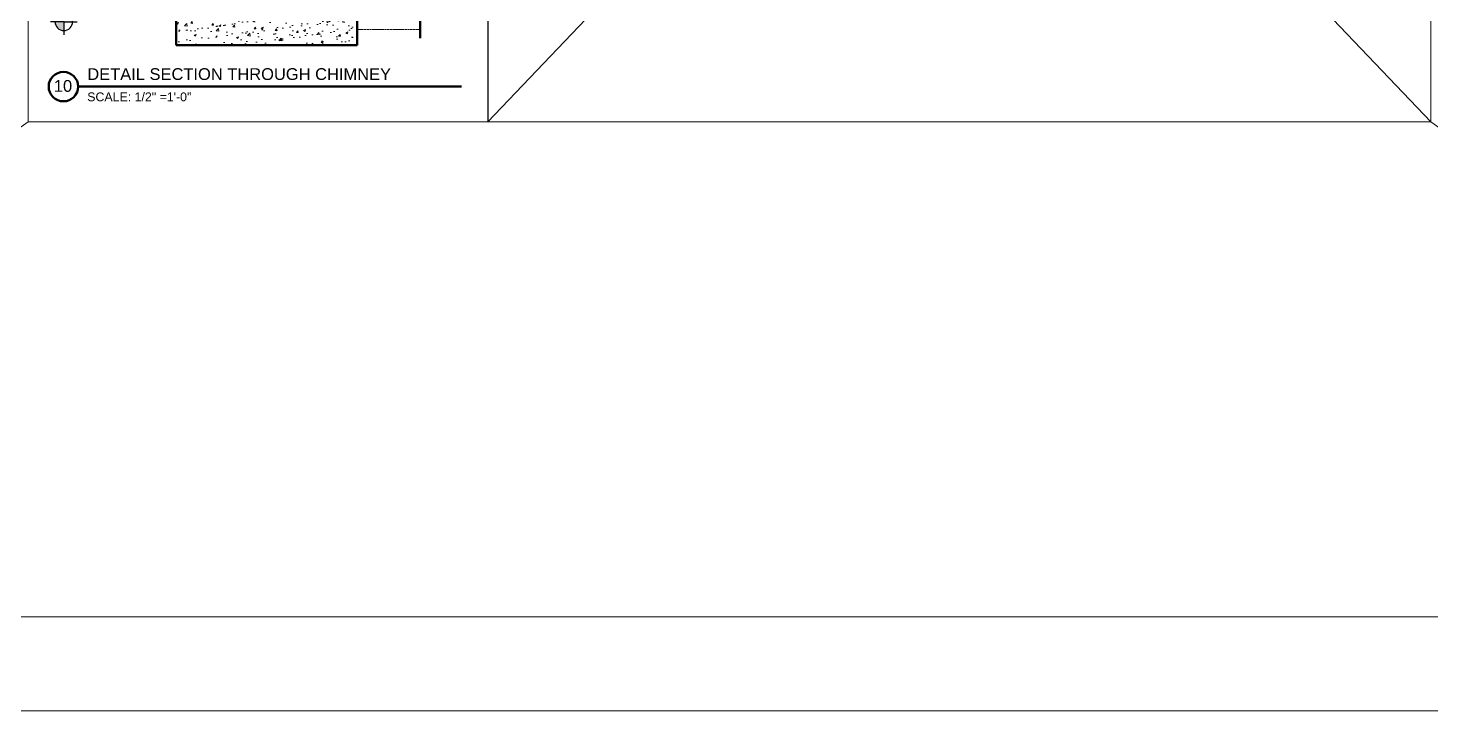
# Model space of a CAD drawing. Header units: inches. Extents: x -4969 to 16721, y 2489 to 24693.
# Drawn here: x 5932.5 to 6289.5, y 3065.9 to 3239.8 of the extents above; entities that cross this region are included whole.
import ezdxf

# ---------------------------------------------------------------- set-up
doc = ezdxf.new("R2010")
doc.units = ezdxf.units.IN
doc.header["$MEASUREMENT"] = 0
doc.linetypes.add('DASHED2', pattern=[0.375, 0.25, -0.125])
doc.layers.get('0').update_dxf_attribs({"lineweight": 5})
doc.layers.add('0-NPLT', color=1, linetype='Continuous', plot=False)
for name, color, linetype, lineweight in [('1', 1, 'Continuous', 9), ('2', 6, 'Continuous', 20), ('3', 3, 'Continuous', 30), ('5', 4, 'Continuous', 50), ('TB-11x17', 7, 'Continuous', 100)]:
    doc.layers.add(name, color=color, linetype=linetype, lineweight=lineweight)
doc.styles.get("Standard").update_dxf_attribs({"font": 'Arial.ttf'})

# ---------------------------------------------------------------- blocks, each defined once
blk = doc.blocks.new('Point')
at = {"lineweight": 0, "ltscale": 0.1}
h = blk.add_hatch(color=256, dxfattribs=at)
h.dxf.hatch_style = 1
h.paths.add_polyline_path([(-3.2903, 4.1654, 0.414214), (-3.3528, 4.1029), (-3.2903, 4.1029)])
h.paths.add_polyline_path([(-3.2903, 4.1029), (-3.2903, 4.0404, 0.414214), (-3.2278, 4.1029)])
at = {"layer": '3', "ltscale": 0.1}
for q in [(-3.2903, 4.1966), (-3.384, 4.1029), (-3.1965, 4.1029), (-3.2903, 4.0091)]:
    blk.add_line((-3.2903, 4.1029), q, dxfattribs=at)
blk.add_circle((-3.2903, 4.1029), 0.0625, dxfattribs=at)
blk = doc.blocks.new('BORDER 11X17')
at = {"layer": '0-NPLT', "lineweight": 9, "ltscale": 0.1}
blk.add_lwpolyline([(29864.74, -10461.77), (29048.74, -10461.77), (29048.74, -10989.77), (29864.74, -10989.77), (29864.74, -10461.77)], dxfattribs=at)
blk.add_lwpolyline([(29792.74, -10473.77), (29078.74, -10473.77), (29078.74, -10977.77), (29792.74, -10977.77)], close=True, dxfattribs=at)

msp = doc.modelspace()

# ---------------------------------------------------------------- hatches: boundary and pattern name
at = {"layer": '2', "ltscale": 0.25}
h = msp.add_hatch(dxfattribs=at)
h.set_pattern_fill('AR-CONC', color=256, scale=0.75, style=0)
h.set_pattern_definition([(50, (2653.5, -392.629), (5.3794514, -0.470641), [0.5625, -6.1875]), (355, (2653.5, -392.629), (-1.040635, 5.641441), [0.45, -4.95]), (100.4514, (2653.9483, -392.6683), (4.3388204, 5.1707966), [0.4780514, -5.258566]), (46.1842, (2653.5, -391.129), (8.004308, -1.241393), [0.84375, -9.28125]), (96.6356, (2654.167, -391.2326), (7.00997, 7.305884), [0.717077, -7.887847]), (351.1842, (2653.5, -391.129), (7.009965, 7.30589), [0.675, -7.425]), (21, (2654.25, -391.504), (4.476803, -3.0196417), [0.5625, -6.1875]), (326, (2654.25, -391.504), (1.824865, 5.4386253), [0.45, -4.95]), (71.4514, (2654.623, -391.756), (6.3016697, 2.4189787), [0.4780514, -5.258566]), (37.5, (2653.5, -392.6291), (0.0911989, 2.4967039), [0, -4.89, 0, -5.025, 0, -4.96875]), (7.5, (2653.5, -392.629), (1.9730215, 2.9580878), [0, -2.865, 0, -4.7775, 0, -1.89375]), (327.5, (2651.8275, -392.6291), (4.0036683, -0.1691615), [0, -1.875, 0, -5.85, 0, -7.7625]), (317.5, (2651.0775, -392.629), (4.3738963, 0.7507874), [0, -2.4375, 0, -3.885, 0, -5.5125])])
h.paths.add_polyline_path([(6016.2273341, 3239.3983628), (6016.2273341, 3247.3983628), (6012.2273341, 3247.3983628), (5978.2273341, 3247.3983628), (5970.2273341, 3247.3983628), (5970.2273341, 3235.3983628), (6016.2273341, 3235.3983628)])

# ---------------------------------------------------------------- linework, layer by layer
at = {"layer": '0-NPLT', "ltscale": 0.1}
for p, q in [((6049.5000785, 3467.8717732), (6049.5000785, 3215.8717732)), ((6232.8334118, 3275.3717732), (6289.5000785, 3215.8717732))]:
    msp.add_line(p, q, dxfattribs=at)
at = {"layer": '0-NPLT', "ltscale": 0.25}
msp.add_line((6129.5000785, 3299.8717732), (6049.5000785, 3215.8717732), dxfattribs=at)
at = {"layer": '0-NPLT', "lineweight": 9, "ltscale": 0.1}
for p, q in [((5754.0000785, 3089.8717732), (5932.5000785, 3215.8717732)), ((6289.5000785, 3215.8717732), (6468.0000785, 3089.8717732))]:
    msp.add_line(p, q, dxfattribs=at)
msp.add_lwpolyline([(6289.5000785, 3467.8717732), (5932.5000785, 3467.8717732), (5932.5000785, 3215.8717732), (6289.5000785, 3215.8717732)], close=True, dxfattribs=at)
at = {"layer": '1', "linetype": 'DASHED2', "ltscale": 0.5}
msp.add_line((6032.302644, 3239.3983628), (6016.2273341, 3239.3983628), dxfattribs=at)
at = {"layer": '5'}
for p, q in [((5970.2273341, 3235.3983628), (5970.2273341, 3247.3983628)), ((6016.2273341, 3247.3983628), (6016.2273341, 3239.3983628)), ((6016.2273341, 3239.3983628), (6016.2273341, 3235.3983628)), ((5970.2273341, 3235.3983628), (6016.2273341, 3235.3983628))]:
    msp.add_line(p, q, dxfattribs=at)
at = {"layer": '5', "ltscale": 0.1}
msp.add_line((5945.1818006, 3224.8717732), (6042.8427912, 3224.8717732), dxfattribs=at)
at = {"layer": '5'}
msp.add_lwpolyline([(6032.302644, 3237.2435043), (6032.302644, 3244.373431), (6034.552644, 3245.6724691), (6030.052644, 3246.7974691), (6032.302644, 3248.0965072), (6032.302644, 3257.0052714)], dxfattribs=at)
at = {"layer": '5', "ltscale": 0.1}
msp.add_circle((5941.5000785, 3224.8717732), 3.75, dxfattribs=at)

# ---------------------------------------------------------------- block references
at = {"ltscale": 0.1}
for name, p, xscale, yscale, zscale in [('BORDER 11X17', (-53117.4783869, 25045.4159553), 2, 2, 2), ('Point', (5823.149656, 3093.6945071), -36, 36, 36)]:
    msp.add_blockref(name, p, dxfattribs=dict(at, xscale=xscale, yscale=yscale, zscale=zscale))

# ---------------------------------------------------------------- texts
at = {"ltscale": 0.1, "char_height": 3}
for s, insert, width, attachment_point in [('{DETAIL SECTION THROUGH CHIMNEY}', (5947.5750019, 3229.5573499), 156.107329603, 1), ('10', (5941.3941561, 3225.0190782), 5.575289045, 5)]:
    msp.add_mtext(s, dxfattribs=dict(at, insert=insert, width=width, attachment_point=attachment_point))
at = {"layer": 'TB-11x17', "ltscale": 0.5, "insert": (5947.5592751, 3223.3826895), "char_height": 2.25, "width": 36.538089978, "attachment_point": 1}
msp.add_mtext('{SCALE: 1/2" =1\'-0"}', dxfattribs=at)

doc.saveas('drawing.dxf')
